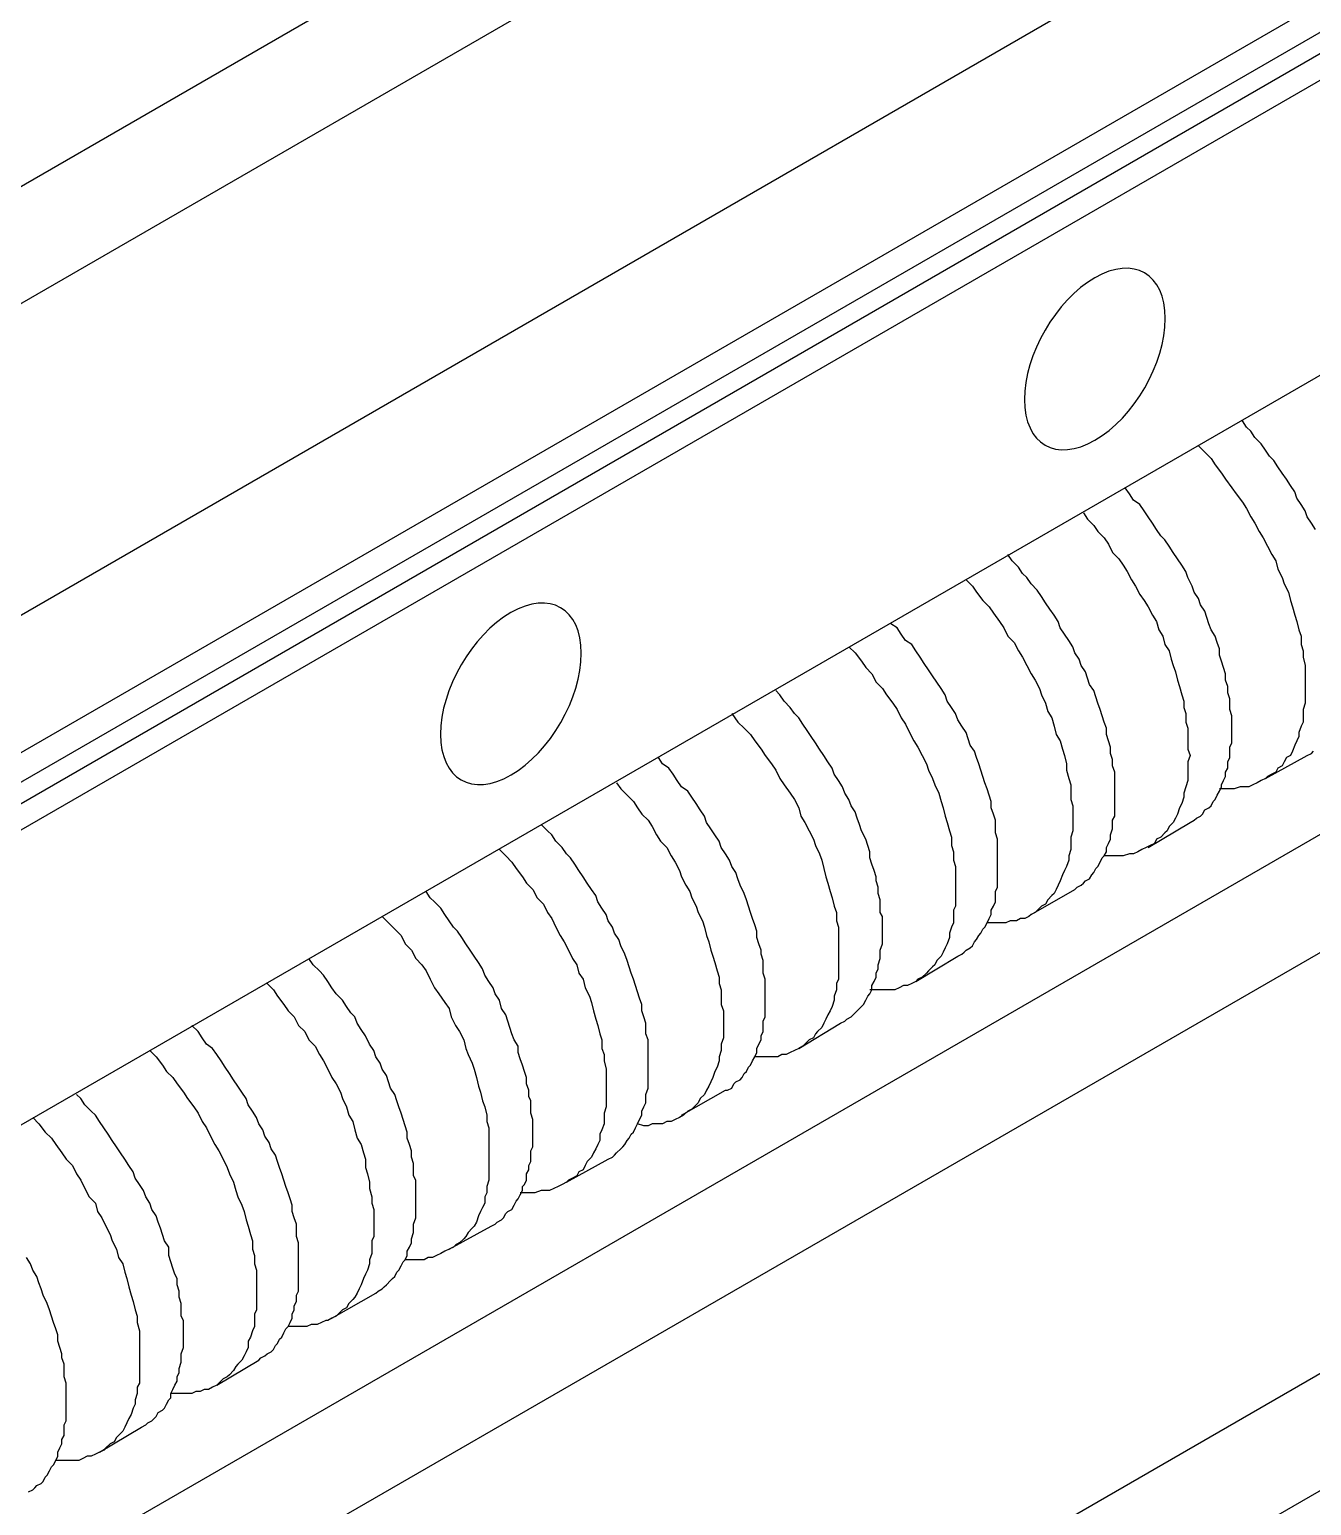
# Model space of a CAD drawing. Extents: x 23 to 317, y -101 to 289.
# Drawn here: x 139.47 to 148.67, y 119.54 to 130.13 of the extents above; entities that cross this region are included whole.
import ezdxf

# ---------------------------------------------------------------- set-up
doc = ezdxf.new("R2010")
doc.units = 0
doc.layers.get('0').update_dxf_attribs({"linetype": 'CONTINUOUS'})

msp = doc.modelspace()

# ---------------------------------------------------------------- linework, layer by layer
at = {"color": 7}
for points in [[(107.420693, 110.525331), (157.13057, 139.237588)], [(108.141126, 110.105078), (157.13057, 138.397083)], [(156.740336, 135.935603), (110.752696, 109.369636), (111.353057, 109.024429)], [(157.055525, 135.125116), (111.473129, 108.814303)], [(157.13057, 134.960017), (111.773309, 108.769276)], [(157.13057, 134.809927), (111.923399, 108.69423), (111.998444, 108.559149)], [(157.13057, 134.61481), (111.998444, 108.559149), (111.998444, 106.442877)], [(157.13057, 132.498538), (111.998444, 106.442877)], [(120.673659, 108.153906), (157.115561, 129.196553)], [(120.673659, 107.313401), (157.13057, 128.356048)], [(148.6955, 126.539956), (148.665482, 126.584983), (148.635464, 126.63001), (148.620455, 126.675037), (148.590437, 126.720065), (148.560419, 126.765092), (148.54541, 126.810119), (148.515392, 126.855146), (148.485374, 126.900173), (148.455356, 126.9452), (148.425338, 126.990227), (148.39532, 127.035254), (148.365302, 127.065272), (148.335284, 127.110299), (148.305266, 127.155326), (148.260239, 127.200353), (148.230221, 127.24538), (148.200203, 127.275398), (148.170185, 127.320425)], [(147.854995, 127.140317), (147.900022, 127.09529), (147.945049, 127.050263), (147.975067, 127.005236), (148.020095, 126.9452), (148.050113, 126.900173), (148.09514, 126.840137), (148.125158, 126.79511), (148.170185, 126.735074), (148.200203, 126.690047), (148.230221, 126.63001), (148.260239, 126.584983), (148.290257, 126.524947), (148.320275, 126.47992), (148.350293, 126.419884), (148.380311, 126.359848), (148.410329, 126.314821), (148.425338, 126.254785), (148.455356, 126.194749), (148.470365, 126.149722), (148.500383, 126.089686), (148.515392, 126.02965), (148.530401, 125.984623), (148.54541, 125.924586), (148.560419, 125.879559), (148.575428, 125.819523), (148.590437, 125.774496), (148.590437, 125.71446), (148.605446, 125.669433), (148.605446, 125.624406), (148.620455, 125.56437), (148.620455, 125.519343), (148.620455, 125.474316), (148.620455, 125.429289), (148.620455, 125.384262), (148.620455, 125.339235), (148.620455, 125.294208), (148.605446, 125.249181), (148.605446, 125.204153), (148.605446, 125.159126), (148.590437, 125.129108), (148.575428, 125.084081), (148.575428, 125.054063), (148.560419, 125.024045), (148.54541, 124.994027), (148.530401, 124.949), (148.515392, 124.918982), (148.485374, 124.903973), (148.470365, 124.873955), (148.455356, 124.843937), (148.425338, 124.828928), (148.410329, 124.79891), (148.380311, 124.783901), (148.350293, 124.768892), (148.335284, 124.753883), (148.305266, 124.738874), (148.275248, 124.723865), (148.24523, 124.708856), (148.215212, 124.693847), (148.185194, 124.693847), (148.155176, 124.693847), (148.110149, 124.678838), (148.080131, 124.678838), (148.050113, 124.678838), (148.005086, 124.678838)], [(147.794959, 124.438693), (147.824977, 124.453702), (147.839986, 124.468711), (147.870004, 124.48372), (147.885013, 124.498729), (147.900022, 124.528748), (147.93004, 124.543757), (147.945049, 124.558766), (147.960058, 124.588784), (147.975067, 124.603793), (147.990076, 124.633811), (148.005086, 124.663829), (148.020095, 124.693847), (148.020095, 124.708856), (148.035104, 124.738874), (148.050113, 124.768892), (148.050113, 124.79891), (148.065122, 124.828928), (148.065122, 124.873955), (148.080131, 124.903973), (148.080131, 124.933991), (148.080131, 124.979018), (148.09514, 125.009036), (148.09514, 125.054063), (148.09514, 125.084081), (148.09514, 125.129108), (148.09514, 125.159126), (148.09514, 125.204153), (148.080131, 125.249181), (148.080131, 125.294208), (148.080131, 125.324226), (148.065122, 125.369253), (148.065122, 125.41428), (148.050113, 125.459307), (148.050113, 125.504334), (148.035104, 125.549361), (148.020095, 125.594388), (148.005086, 125.639415), (148.005086, 125.684442), (147.990076, 125.729469), (147.975067, 125.774496), (147.945049, 125.819523), (147.93004, 125.86455), (147.915031, 125.909577), (147.900022, 125.954604), (147.870004, 125.999632), (147.854995, 126.044659), (147.824977, 126.089686), (147.809968, 126.134713), (147.77995, 126.194749), (147.764941, 126.239776), (147.734923, 126.284803), (147.704905, 126.32983), (147.674887, 126.374857), (147.644869, 126.419884), (147.614851, 126.464911), (147.584833, 126.494929), (147.554815, 126.539956), (147.524797, 126.584983), (147.494779, 126.63001), (147.464761, 126.675037), (147.434743, 126.720065), (147.389716, 126.750083), (147.359698, 126.79511), (147.32968, 126.840137)], [(147.029499, 126.660028), (147.059517, 126.615001), (147.104544, 126.569974), (147.134562, 126.524947), (147.179589, 126.47992), (147.209607, 126.434893), (147.239625, 126.374857), (147.284652, 126.32983), (147.314671, 126.284803), (147.344689, 126.239776), (147.374707, 126.17974), (147.404725, 126.134713), (147.434743, 126.074677), (147.464761, 126.02965), (147.494779, 125.984623), (147.524797, 125.924586), (147.554815, 125.879559), (147.569824, 125.819523), (147.599842, 125.774496), (147.614851, 125.71446), (147.644869, 125.669433), (147.659878, 125.609397), (147.674887, 125.56437), (147.689896, 125.519343), (147.704905, 125.459307), (147.719914, 125.41428), (147.734923, 125.354244), (147.749932, 125.309217), (147.749932, 125.26419), (147.764941, 125.219162), (147.764941, 125.159126), (147.77995, 125.114099), (147.77995, 125.069072)], [(146.969463, 123.958405), (146.984472, 123.973414), (147.01449, 123.988423), (147.029499, 124.003432), (147.044508, 124.018441), (147.074526, 124.03345), (147.089535, 124.063468), (147.104544, 124.078477), (147.119553, 124.108495), (147.134562, 124.123504), (147.149571, 124.153522), (147.16458, 124.18354), (147.179589, 124.198549), (147.194598, 124.228567), (147.194598, 124.258585), (147.209607, 124.288603), (147.224616, 124.318621), (147.224616, 124.348639), (147.239625, 124.393666), (147.239625, 124.423684), (147.239625, 124.453702), (147.254634, 124.48372), (147.254634, 124.528748), (147.254634, 124.558766), (147.254634, 124.603793), (147.254634, 124.64882), (147.254634, 124.678838), (147.254634, 124.723865), (147.254634, 124.768892), (147.254634, 124.79891), (147.239625, 124.843937), (147.239625, 124.888964), (147.224616, 124.933991), (147.224616, 124.979018), (147.209607, 125.024045), (147.194598, 125.069072), (147.194598, 125.114099), (147.179589, 125.159126), (147.16458, 125.204153), (147.149571, 125.249181), (147.134562, 125.294208), (147.119553, 125.339235), (147.104544, 125.384262), (147.074526, 125.429289), (147.059517, 125.474316), (147.044508, 125.519343), (147.01449, 125.56437), (146.999481, 125.609397), (146.969463, 125.654424), (146.954454, 125.699451), (146.924436, 125.744478), (146.894418, 125.789505), (146.8644, 125.834532), (146.849391, 125.879559), (146.819373, 125.924586), (146.789355, 125.969614), (146.759337, 126.014641), (146.729319, 126.059668), (146.699301, 126.104695), (146.654274, 126.149722), (146.624256, 126.194749), (146.594238, 126.224767), (146.564219, 126.269794), (146.519192, 126.314821), (146.489174, 126.359848)], [(146.188994, 126.17974), (146.234021, 126.134713), (146.264039, 126.089686), (146.309066, 126.02965), (146.354093, 125.984623), (146.384111, 125.939595), (146.429138, 125.879559), (146.459156, 125.834532), (146.489174, 125.774496), (146.534201, 125.729469), (146.564219, 125.669433), (146.594238, 125.624406), (146.624256, 125.56437), (146.654274, 125.504334), (146.684292, 125.459307), (146.71431, 125.399271), (146.729319, 125.354244), (146.759337, 125.294208), (146.774346, 125.234171), (146.804364, 125.189144), (146.819373, 125.129108), (146.834382, 125.069072), (146.8644, 125.024045), (146.879409, 124.964009), (146.894418, 124.918982), (146.909427, 124.858946), (146.909427, 124.813919), (146.924436, 124.753883), (146.939445, 124.708856), (146.939445, 124.64882), (146.939445, 124.603793), (146.954454, 124.558766), (146.954454, 124.513738), (146.954454, 124.468711), (146.954454, 124.408675), (146.954454, 124.378657), (146.939445, 124.33363), (146.939445, 124.288603), (146.939445, 124.243576), (146.924436, 124.198549), (146.924436, 124.168531), (146.909427, 124.123504), (146.894418, 124.093486), (146.879409, 124.063468), (146.8644, 124.018441), (146.849391, 123.988423), (146.834382, 123.958405), (146.819373, 123.928387), (146.804364, 123.913378), (146.774346, 123.88336), (146.759337, 123.853342), (146.729319, 123.838333), (146.71431, 123.823324), (146.684292, 123.793305), (146.654274, 123.778296), (146.639265, 123.763287), (146.609247, 123.748278), (146.579229, 123.748278), (146.54921, 123.733269), (146.504183, 123.733269), (146.474165, 123.71826), (146.444147, 123.71826), (146.414129, 123.71826), (146.369102, 123.71826), (146.339084, 123.71826)], [(146.128958, 123.478116), (146.158976, 123.493125), (146.173985, 123.508134), (146.188994, 123.523143), (146.219012, 123.538152), (146.234021, 123.553161), (146.24903, 123.583179), (146.264039, 123.598188), (146.279048, 123.628206), (146.294057, 123.643215), (146.309066, 123.673233), (146.324075, 123.688242), (146.339084, 123.71826), (146.354093, 123.748278), (146.369102, 123.778296), (146.369102, 123.808315), (146.384111, 123.838333), (146.39912, 123.868351), (146.39912, 123.898369), (146.39912, 123.943396), (146.414129, 123.973414), (146.414129, 124.003432), (146.414129, 124.048459), (146.414129, 124.078477), (146.414129, 124.123504), (146.414129, 124.153522), (146.414129, 124.198549), (146.414129, 124.243576), (146.414129, 124.273594), (146.414129, 124.318621), (146.39912, 124.363648), (146.39912, 124.408675), (146.39912, 124.453702), (146.384111, 124.498729), (146.369102, 124.543757), (146.369102, 124.588784), (146.354093, 124.633811), (146.339084, 124.678838), (146.324075, 124.723865), (146.309066, 124.768892), (146.294057, 124.813919), (146.279048, 124.858946), (146.264039, 124.903973), (146.24903, 124.949), (146.219012, 124.994027), (146.204003, 125.039054), (146.188994, 125.084081), (146.158976, 125.129108), (146.128958, 125.174135), (146.113949, 125.219162), (146.083931, 125.26419), (146.053913, 125.309217), (146.038904, 125.354244), (146.008886, 125.399271), (145.978868, 125.444298), (145.94885, 125.489325), (145.918832, 125.534352), (145.888814, 125.579379), (145.858796, 125.624406), (145.828777, 125.669433), (145.798759, 125.71446), (145.753732, 125.744478), (145.723714, 125.789505), (145.693696, 125.834532), (145.648669, 125.86455)], [(145.348489, 125.699451), (145.393516, 125.654424), (145.438543, 125.594388), (145.468561, 125.549361), (145.513588, 125.504334), (145.543606, 125.444298), (145.588633, 125.399271), (145.618651, 125.354244), (145.663678, 125.294208), (145.693696, 125.249181), (145.723714, 125.189144), (145.753732, 125.144117), (145.78375, 125.084081), (145.813768, 125.024045), (145.843786, 124.979018), (145.873805, 124.918982), (145.903823, 124.858946), (145.918832, 124.813919), (145.94885, 124.753883), (145.963859, 124.708856), (145.993877, 124.64882), (146.008886, 124.588784), (146.023895, 124.543757), (146.038904, 124.48372), (146.053913, 124.438693), (146.068922, 124.378657), (146.083931, 124.33363), (146.083931, 124.273594), (146.09894, 124.228567), (146.09894, 124.168531), (146.113949, 124.123504), (146.113949, 124.078477), (146.113949, 124.03345), (146.113949, 123.973414), (146.113949, 123.928387), (146.113949, 123.88336), (146.113949, 123.838333), (146.09894, 123.808315), (146.09894, 123.763287), (146.09894, 123.71826), (146.083931, 123.688242), (146.068922, 123.643215), (146.068922, 123.613197), (146.053913, 123.56817), (146.038904, 123.538152), (146.023895, 123.508134), (146.008886, 123.478116), (145.978868, 123.448098), (145.963859, 123.41808), (145.94885, 123.403071), (145.918832, 123.373053), (145.903823, 123.358044), (145.873805, 123.328026), (145.843786, 123.313017), (145.828777, 123.298008), (145.798759, 123.282999), (145.768741, 123.26799), (145.738723, 123.26799), (145.708705, 123.252981), (145.678687, 123.237972), (145.648669, 123.237972), (145.603642, 123.237972), (145.573624, 123.237972), (145.543606, 123.237972), (145.498579, 123.237972)], [(145.288453, 122.997827), (145.318471, 123.012836), (145.33348, 123.027845), (145.363498, 123.042854), (145.378507, 123.057863), (145.393516, 123.072872), (145.408525, 123.087881), (145.438543, 123.1179), (145.453552, 123.132909), (145.468561, 123.162927), (145.48357, 123.192945), (145.498579, 123.207954), (145.513588, 123.237972), (145.513588, 123.26799), (145.528597, 123.298008), (145.543606, 123.328026), (145.543606, 123.358044), (145.558615, 123.388062), (145.558615, 123.41808), (145.573624, 123.463107), (145.573624, 123.493125), (145.573624, 123.523143), (145.588633, 123.56817), (145.588633, 123.598188), (145.588633, 123.643215), (145.588633, 123.673233), (145.588633, 123.71826), (145.588633, 123.763287), (145.573624, 123.793305), (145.573624, 123.838333), (145.573624, 123.88336), (145.558615, 123.928387), (145.558615, 123.973414), (145.543606, 124.018441), (145.543606, 124.048459), (145.528597, 124.093486), (145.513588, 124.138513), (145.498579, 124.18354), (145.498579, 124.228567), (145.48357, 124.273594), (145.468561, 124.318621), (145.438543, 124.378657), (145.423534, 124.423684), (145.408525, 124.468711), (145.393516, 124.513738), (145.363498, 124.558766), (145.348489, 124.603793), (145.318471, 124.64882), (145.303462, 124.693847), (145.273444, 124.738874), (145.243426, 124.783901), (145.228417, 124.828928), (145.198399, 124.873955), (145.168381, 124.918982), (145.138363, 124.964009), (145.108344, 125.009036), (145.078326, 125.054063), (145.048308, 125.09909), (145.01829, 125.144117), (144.988272, 125.189144), (144.958254, 125.219162), (144.928236, 125.26419), (144.883209, 125.309217), (144.853191, 125.354244), (144.823173, 125.384262)], [(121.138938, 104.551741), (157.13057, 125.339235)], [(144.507984, 125.219162), (144.553011, 125.159126), (144.598038, 125.114099), (144.643065, 125.069072), (144.673083, 125.024045), (144.71811, 124.964009), (144.748128, 124.918982), (144.793155, 124.858946), (144.823173, 124.813919), (144.853191, 124.753883), (144.883209, 124.708856), (144.928236, 124.64882), (144.958254, 124.603793), (144.988272, 124.543757), (145.003281, 124.48372), (145.033299, 124.438693), (145.063317, 124.378657), (145.093335, 124.318621), (145.108344, 124.273594), (145.138363, 124.213558), (145.153372, 124.168531), (145.168381, 124.108495), (145.18339, 124.048459), (145.198399, 124.003432), (145.213408, 123.943396), (145.228417, 123.898369), (145.243426, 123.838333), (145.258435, 123.793305), (145.258435, 123.733269), (145.273444, 123.688242), (145.273444, 123.643215), (145.273444, 123.583179), (145.273444, 123.538152), (145.273444, 123.493125), (145.273444, 123.448098), (145.273444, 123.403071), (145.273444, 123.358044), (145.273444, 123.313017), (145.258435, 123.282999), (145.258435, 123.237972), (145.243426, 123.192945), (145.243426, 123.162927), (145.228417, 123.1179), (145.213408, 123.087881), (145.198399, 123.057863), (145.18339, 123.027845), (145.168381, 122.997827), (145.153372, 122.967809), (145.123353, 122.937791), (145.108344, 122.922782), (145.093335, 122.892764), (145.063317, 122.877755), (145.033299, 122.847737), (145.01829, 122.832728), (144.988272, 122.817719), (144.958254, 122.80271), (144.928236, 122.787701), (144.898218, 122.772692), (144.8682, 122.772692), (144.838182, 122.757683), (144.808164, 122.757683), (144.778146, 122.757683), (144.733119, 122.757683), (144.703101, 122.757683), (144.673083, 122.757683)], [(147.77995, 125.069072), (147.77995, 125.024045), (147.77995, 124.964009), (147.794959, 124.918982), (147.77995, 124.873955), (147.77995, 124.828928), (147.77995, 124.783901), (147.77995, 124.738874), (147.764941, 124.693847), (147.749932, 124.64882), (147.749932, 124.618802), (147.734923, 124.573775), (147.719914, 124.543757), (147.704905, 124.498729), (147.689896, 124.468711), (147.674887, 124.438693), (147.644869, 124.408675), (147.62986, 124.378657), (147.614851, 124.363648), (147.584833, 124.33363), (147.554815, 124.318621), (147.539806, 124.288603), (147.509788, 124.273594), (147.47977, 124.258585), (147.449752, 124.243576), (147.419734, 124.228567), (147.389716, 124.213558), (147.359698, 124.213558), (147.314671, 124.198549), (147.284652, 124.198549), (147.254634, 124.198549), (147.209607, 124.198549), (147.179589, 124.198549)], [(148.635464, 124.918982), (148.665482, 124.933991), (148.680491, 124.949)], [(144.462957, 122.517539), (144.477966, 122.517539), (144.507984, 122.532548), (144.522993, 122.562566), (144.538002, 122.577575), (144.56802, 122.592584), (144.583029, 122.607593), (144.598038, 122.637611), (144.613047, 122.65262), (144.628056, 122.682638), (144.643065, 122.697647), (144.658074, 122.727665), (144.673083, 122.757683), (144.688092, 122.787701), (144.688092, 122.817719), (144.703101, 122.847737), (144.71811, 122.877755), (144.71811, 122.907773), (144.733119, 122.937791), (144.733119, 122.967809), (144.733119, 123.012836), (144.748128, 123.042854), (144.748128, 123.087881), (144.748128, 123.1179), (144.748128, 123.162927), (144.748128, 123.192945), (144.748128, 123.237972), (144.748128, 123.26799), (144.748128, 123.313017), (144.733119, 123.358044), (144.733119, 123.403071), (144.733119, 123.448098), (144.71811, 123.493125), (144.71811, 123.523143), (144.703101, 123.56817), (144.688092, 123.613197), (144.688092, 123.658224), (144.673083, 123.703251), (144.658074, 123.748278), (144.643065, 123.793305), (144.628056, 123.838333), (144.613047, 123.88336), (144.598038, 123.928387), (144.56802, 123.988423), (144.553011, 124.03345), (144.538002, 124.078477), (144.507984, 124.123504), (144.492975, 124.168531), (144.462957, 124.213558), (144.432939, 124.258585), (144.41793, 124.303612), (144.387911, 124.348639), (144.357893, 124.393666), (144.327875, 124.438693), (144.312866, 124.48372), (144.282848, 124.528748), (144.25283, 124.573775), (144.222812, 124.618802), (144.192794, 124.663829), (144.147767, 124.693847), (144.117749, 124.738874), (144.087731, 124.783901), (144.057713, 124.828928), (144.012686, 124.858946), (143.982668, 124.903973)], [(148.335284, 124.753883), (148.635464, 124.918982)], [(143.682487, 124.723865), (143.712506, 124.678838), (143.757533, 124.633811), (143.80256, 124.588784), (143.832578, 124.543757), (143.862596, 124.498729), (143.907623, 124.453702), (143.937641, 124.408675), (143.967659, 124.348639), (143.997677, 124.303612), (144.042704, 124.258585), (144.072722, 124.198549), (144.10274, 124.153522), (144.132758, 124.093486), (144.147767, 124.048459), (144.177785, 123.988423), (144.207803, 123.943396), (144.222812, 123.898369), (144.25283, 123.838333), (144.267839, 123.793305), (144.297857, 123.733269), (144.312866, 123.688242), (144.327875, 123.628206), (144.342884, 123.583179), (144.357893, 123.523143), (144.372902, 123.478116), (144.387911, 123.433089), (144.40292, 123.373053), (144.41793, 123.328026), (144.41793, 123.282999), (144.432939, 123.237972), (144.432939, 123.192945), (144.432939, 123.132909)], [(121.138938, 103.711236), (157.13057, 124.498729)], [(143.622451, 122.022241), (143.652469, 122.03725), (143.667478, 122.052259), (143.682487, 122.067268), (143.712506, 122.097286), (143.727515, 122.112295), (143.742524, 122.127304), (143.757533, 122.157322), (143.772542, 122.172331), (143.787551, 122.202349), (143.80256, 122.217358), (143.817569, 122.247376), (143.832578, 122.277394), (143.847587, 122.307412), (143.862596, 122.33743), (143.862596, 122.367448), (143.877605, 122.397467), (143.892614, 122.427485), (143.892614, 122.457503), (143.892614, 122.487521), (143.907623, 122.532548), (143.907623, 122.562566), (143.907623, 122.592584), (143.907623, 122.637611), (143.907623, 122.667629), (143.907623, 122.712656), (143.907623, 122.757683), (143.907623, 122.787701), (143.907623, 122.832728), (143.907623, 122.877755), (143.892614, 122.922782), (143.892614, 122.967809), (143.892614, 122.997827), (143.877605, 123.042854), (143.862596, 123.087881), (143.862596, 123.132909), (143.847587, 123.177936), (143.832578, 123.222963), (143.817569, 123.26799), (143.80256, 123.313017), (143.787551, 123.358044), (143.772542, 123.403071), (143.757533, 123.448098), (143.742524, 123.493125), (143.712506, 123.553161), (143.697497, 123.598188), (143.667478, 123.643215), (143.652469, 123.688242), (143.622451, 123.733269), (143.607442, 123.778296), (143.577424, 123.823324), (143.547406, 123.868351), (143.532397, 123.913378), (143.502379, 123.958405), (143.472361, 124.003432), (143.442343, 124.048459), (143.412325, 124.093486), (143.382307, 124.138513), (143.352289, 124.18354), (143.322271, 124.213558), (143.292253, 124.258585), (143.247226, 124.303612), (143.217208, 124.348639), (143.18719, 124.378657), (143.142163, 124.423684)], [(147.494779, 124.258585), (147.794959, 124.438693)], [(142.841982, 124.243576), (142.887009, 124.198549), (142.932036, 124.153522), (142.962054, 124.108495), (143.007082, 124.048459), (143.0371, 124.003432), (143.082127, 123.958405), (143.112145, 123.898369), (143.157172, 123.853342), (143.18719, 123.793305), (143.217208, 123.748278), (143.247226, 123.688242), (143.277244, 123.628206), (143.307262, 123.583179), (143.33728, 123.523143), (143.367298, 123.463107), (143.397316, 123.41808), (143.412325, 123.358044), (143.442343, 123.313017), (143.457352, 123.252981), (143.48737, 123.192945), (143.502379, 123.147918), (143.517388, 123.087881), (143.532397, 123.027845), (143.547406, 122.982818), (143.562415, 122.922782), (143.577424, 122.877755), (143.577424, 122.817719), (143.592433, 122.772692), (143.592433, 122.727665), (143.607442, 122.667629), (143.607442, 122.622602), (143.607442, 122.577575), (143.607442, 122.532548), (143.607442, 122.487521), (143.607442, 122.442494), (143.607442, 122.397467), (143.592433, 122.352439), (143.592433, 122.307412), (143.592433, 122.277394), (143.577424, 122.232367), (143.562415, 122.202349), (143.562415, 122.157322), (143.547406, 122.127304), (143.532397, 122.097286), (143.517388, 122.067268), (143.502379, 122.03725), (143.472361, 122.007232), (143.457352, 121.977214), (143.442343, 121.947196), (143.412325, 121.932187), (143.397316, 121.902169), (143.367298, 121.88716), (143.33728, 121.872151), (143.322271, 121.857142), (143.292253, 121.842133), (143.262235, 121.827124), (143.232217, 121.812115), (143.202199, 121.797106), (143.172181, 121.797106), (143.142163, 121.797106), (143.097136, 121.782097), (143.067118, 121.782097), (143.0371, 121.782097), (142.992073, 121.782097)], [(142.781946, 121.541952), (142.811964, 121.556961), (142.826973, 121.57197), (142.856991, 121.586979), (142.872, 121.601988), (142.887009, 121.632006), (142.902018, 121.647015), (142.932036, 121.662025), (142.947045, 121.692043), (142.962054, 121.722061), (142.977064, 121.73707), (142.992073, 121.767088), (143.007082, 121.797106), (143.007082, 121.827124), (143.022091, 121.842133), (143.0371, 121.872151), (143.0371, 121.917178), (143.052109, 121.947196), (143.052109, 121.977214), (143.067118, 122.007232), (143.067118, 122.03725), (143.067118, 122.082277), (143.082127, 122.112295), (143.082127, 122.157322), (143.082127, 122.18734), (143.082127, 122.232367), (143.082127, 122.277394), (143.082127, 122.307412), (143.067118, 122.352439), (143.067118, 122.397467), (143.067118, 122.442494), (143.052109, 122.472512), (143.052109, 122.517539), (143.0371, 122.562566), (143.0371, 122.607593), (143.022091, 122.65262), (143.007082, 122.697647), (142.992073, 122.742674), (142.977064, 122.787701), (142.977064, 122.832728), (142.947045, 122.877755), (142.932036, 122.922782), (142.917027, 122.967809), (142.902018, 123.012836), (142.887009, 123.057863), (142.856991, 123.102891), (142.841982, 123.162927), (142.811964, 123.207954), (142.796955, 123.252981), (142.766937, 123.298008), (142.736919, 123.343035), (142.72191, 123.388062), (142.691892, 123.433089), (142.661874, 123.478116), (142.631856, 123.523143), (142.601838, 123.56817), (142.57182, 123.613197), (142.541802, 123.658224), (142.511784, 123.688242), (142.481766, 123.733269), (142.451748, 123.778296), (142.42173, 123.823324), (142.376703, 123.868351), (142.346685, 123.898369), (142.316667, 123.943396)], [(146.654274, 123.778296), (146.969463, 123.958405)], [(142.001477, 123.763287), (142.046504, 123.71826), (142.091531, 123.673233), (142.136558, 123.628206), (142.166576, 123.56817), (142.211603, 123.523143), (142.241621, 123.463107), (142.286649, 123.41808), (142.316667, 123.373053), (142.346685, 123.313017), (142.376703, 123.252981), (142.406721, 123.207954), (142.451748, 123.147918), (142.481766, 123.102891), (142.496775, 123.042854), (142.526793, 122.982818), (142.556811, 122.937791), (142.586829, 122.877755), (142.601838, 122.817719), (142.616847, 122.772692), (142.646865, 122.712656), (142.661874, 122.667629), (142.676883, 122.607593), (142.691892, 122.547557), (142.706901, 122.50253), (142.72191, 122.442494), (142.736919, 122.397467), (142.751928, 122.33743), (142.751928, 122.292403), (142.766937, 122.247376), (142.766937, 122.18734), (142.766937, 122.142313), (142.766937, 122.097286), (142.766937, 122.052259), (142.766937, 122.007232), (142.766937, 121.962205), (142.766937, 121.917178), (142.766937, 121.872151), (142.751928, 121.827124), (142.751928, 121.782097), (142.736919, 121.752079), (142.736919, 121.707052), (142.72191, 121.677034), (142.706901, 121.647015), (142.691892, 121.616997), (142.676883, 121.57197), (142.661874, 121.541952), (142.646865, 121.526943), (142.616847, 121.496925), (142.601838, 121.466907), (142.586829, 121.451898), (142.556811, 121.42188), (142.526793, 121.406871), (142.511784, 121.391862), (142.481766, 121.376853), (142.451748, 121.361844), (142.42173, 121.346835), (142.391712, 121.331826), (142.361694, 121.316817), (142.331676, 121.316817), (142.301658, 121.301808), (142.27164, 121.301808), (142.226612, 121.301808), (142.196594, 121.301808), (142.166576, 121.301808)], [(145.828777, 123.298008), (146.128958, 123.478116)], [(141.95645, 121.061664), (141.971459, 121.076673), (142.001477, 121.091682), (142.016486, 121.106691), (142.031495, 121.1217), (142.061513, 121.151718), (142.076522, 121.166727), (142.091531, 121.181736), (142.10654, 121.211754), (142.121549, 121.226763), (142.136558, 121.256781), (142.151567, 121.286799), (142.166576, 121.301808), (142.181585, 121.331826), (142.181585, 121.361844), (142.196594, 121.391862), (142.211603, 121.42188), (142.211603, 121.451898), (142.226612, 121.496925), (142.226612, 121.526943), (142.226612, 121.556961), (142.241621, 121.601988), (142.241621, 121.632006), (142.241621, 121.662025), (142.241621, 121.707052), (142.241621, 121.752079), (142.241621, 121.782097), (142.241621, 121.827124), (142.241621, 121.872151), (142.226612, 121.902169), (142.226612, 121.947196), (142.226612, 121.992223), (142.211603, 122.03725), (142.211603, 122.082277), (142.196594, 122.127304), (142.181585, 122.172331), (142.181585, 122.217358), (142.166576, 122.262385), (142.151567, 122.307412), (142.136558, 122.352439), (142.121549, 122.397467), (142.10654, 122.442494), (142.091531, 122.487521), (142.061513, 122.532548), (142.046504, 122.577575), (142.031495, 122.622602), (142.001477, 122.667629), (141.986468, 122.712656), (141.95645, 122.757683), (141.941441, 122.80271), (141.911423, 122.847737), (141.881405, 122.907773), (141.851387, 122.9528), (141.821369, 122.997827), (141.80636, 123.042854), (141.776342, 123.072872), (141.746324, 123.1179), (141.716306, 123.162927), (141.671279, 123.207954), (141.641261, 123.252981), (141.611243, 123.298008), (141.581225, 123.343035), (141.551207, 123.373053), (141.506179, 123.41808), (141.476161, 123.463107)], [(141.175981, 123.282999), (141.221008, 123.237972), (141.251026, 123.192945), (141.296053, 123.132909), (141.326071, 123.087881), (141.371098, 123.042854), (141.401116, 122.982818), (141.446143, 122.937791), (141.476161, 122.877755), (141.521188, 122.832728), (141.551207, 122.772692), (141.581225, 122.727665), (141.611243, 122.667629), (141.641261, 122.607593), (141.671279, 122.562566), (141.701297, 122.50253), (141.716306, 122.457503), (141.746324, 122.397467), (141.761333, 122.33743), (141.791351, 122.292403), (141.80636, 122.232367), (141.821369, 122.172331), (141.851387, 122.127304), (141.866396, 122.067268), (141.881405, 122.022241), (141.881405, 121.962205), (141.896414, 121.917178), (141.911423, 121.857142), (141.911423, 121.812115), (141.926432, 121.752079), (141.926432, 121.707052), (141.941441, 121.662025), (141.941441, 121.616997), (141.941441, 121.57197), (141.941441, 121.511934), (141.941441, 121.466907), (141.926432, 121.436889), (141.926432, 121.391862), (141.926432, 121.346835), (141.911423, 121.301808), (141.911423, 121.27179), (141.896414, 121.226763), (141.881405, 121.196745), (141.866396, 121.166727), (141.851387, 121.1217), (141.836378, 121.091682), (141.821369, 121.061664), (141.80636, 121.031646), (141.791351, 121.016637), (141.761333, 120.986619), (141.746324, 120.956601), (141.716306, 120.941592), (141.701297, 120.926582), (141.671279, 120.896564), (141.641261, 120.881555), (141.611243, 120.866546), (141.596234, 120.866546), (141.566216, 120.851537), (141.536198, 120.836528), (141.49117, 120.836528), (141.461152, 120.821519), (141.431134, 120.821519), (141.401116, 120.821519), (141.356089, 120.821519), (141.326071, 120.821519)], [(144.432939, 123.132909), (144.447948, 123.087881), (144.447948, 123.042854), (144.447948, 122.982818), (144.447948, 122.937791), (144.447948, 122.892764), (144.432939, 122.847737), (144.432939, 122.80271), (144.41793, 122.757683), (144.41793, 122.727665), (144.40292, 122.682638), (144.387911, 122.65262), (144.372902, 122.607593), (144.357893, 122.577575), (144.342884, 122.547557), (144.327875, 122.517539), (144.312866, 122.487521), (144.282848, 122.457503), (144.267839, 122.427485), (144.237821, 122.397467), (144.222812, 122.382458), (144.192794, 122.367448), (144.162776, 122.33743), (144.132758, 122.322421), (144.10274, 122.307412), (144.072722, 122.292403), (144.042704, 122.292403), (144.012686, 122.277394), (143.982668, 122.277394), (143.937641, 122.277394), (143.907623, 122.262385), (143.877605, 122.262385), (143.832578, 122.277394)], [(141.115945, 120.581375), (141.130954, 120.596384), (141.160972, 120.611393), (141.175981, 120.626402), (141.205999, 120.641411), (141.221008, 120.65642), (141.236017, 120.686438), (141.251026, 120.701447), (141.266035, 120.731465), (141.281044, 120.746474), (141.296053, 120.776492), (141.311062, 120.80651), (141.326071, 120.821519), (141.34108, 120.851537), (141.356089, 120.881555), (141.356089, 120.911573), (141.371098, 120.941592), (141.371098, 120.97161), (141.386107, 121.001628), (141.386107, 121.046655), (141.401116, 121.076673), (141.401116, 121.106691), (141.401116, 121.151718), (141.401116, 121.181736), (141.401116, 121.226763), (141.401116, 121.256781), (141.401116, 121.301808), (141.401116, 121.346835), (141.401116, 121.391862), (141.401116, 121.42188), (141.386107, 121.466907), (141.386107, 121.511934), (141.386107, 121.556961), (141.371098, 121.601988), (141.356089, 121.647015), (141.356089, 121.692043), (141.34108, 121.73707), (141.326071, 121.782097), (141.311062, 121.827124), (141.296053, 121.872151), (141.281044, 121.917178), (141.266035, 121.962205), (141.251026, 122.007232), (141.236017, 122.052259), (141.205999, 122.097286), (141.19099, 122.142313), (141.160972, 122.18734), (141.145963, 122.232367), (141.115945, 122.277394), (141.100936, 122.322421), (141.070918, 122.367448), (141.0409, 122.412476), (141.025891, 122.457503), (140.995873, 122.50253), (140.965855, 122.547557), (140.935837, 122.592584), (140.905819, 122.637611), (140.875801, 122.682638), (140.845783, 122.727665), (140.815765, 122.772692), (140.785746, 122.817719), (140.740719, 122.847737), (140.710701, 122.892764), (140.680683, 122.937791), (140.635656, 122.982818)], [(144.988272, 122.817719), (145.288453, 122.997827)], [(140.335476, 122.80271), (140.380503, 122.757683), (140.42553, 122.697647), (140.455548, 122.65262), (140.500575, 122.607593), (140.530593, 122.562566), (140.57562, 122.50253), (140.605638, 122.457503), (140.650665, 122.397467), (140.680683, 122.352439), (140.710701, 122.292403), (140.740719, 122.247376), (140.770737, 122.18734), (140.800755, 122.127304), (140.830774, 122.082277), (140.860792, 122.022241), (140.89081, 121.962205), (140.905819, 121.917178), (140.935837, 121.857142), (140.950846, 121.797106), (140.965855, 121.752079), (140.995873, 121.692043), (141.010882, 121.647015), (141.025891, 121.586979), (141.0409, 121.541952), (141.055909, 121.481916), (141.070918, 121.436889), (141.070918, 121.376853), (141.085927, 121.331826), (141.085927, 121.27179), (141.100936, 121.226763), (141.100936, 121.181736), (141.100936, 121.136709), (141.100936, 121.076673), (141.100936, 121.031646), (141.100936, 120.986619), (141.100936, 120.941592), (141.085927, 120.911573), (141.085927, 120.866546), (141.085927, 120.821519), (141.070918, 120.791501), (141.055909, 120.746474), (141.0409, 120.716456), (141.0409, 120.671429), (141.025891, 120.641411), (141.010882, 120.611393), (140.995873, 120.581375), (140.965855, 120.551357), (140.950846, 120.536348), (140.935837, 120.50633), (140.905819, 120.476312), (140.89081, 120.461303), (140.860792, 120.446294), (140.830774, 120.416276), (140.815765, 120.401267), (140.785746, 120.386258), (140.755728, 120.371249), (140.72571, 120.371249), (140.695692, 120.35624), (140.665674, 120.35624), (140.635656, 120.341231), (140.590629, 120.341231), (140.560611, 120.341231), (140.530593, 120.341231), (140.485566, 120.341231)], [(144.147767, 122.33743), (144.462957, 122.517539)], [(140.27544, 120.101086), (140.305458, 120.116095), (140.320467, 120.131104), (140.350485, 120.146113), (140.365494, 120.161122), (140.380503, 120.176131), (140.395512, 120.206149), (140.42553, 120.221159), (140.440539, 120.236168), (140.455548, 120.266186), (140.470557, 120.296204), (140.485566, 120.311213), (140.485566, 120.341231), (140.500575, 120.371249), (140.515584, 120.401267), (140.530593, 120.431285), (140.530593, 120.461303), (140.545602, 120.491321), (140.545602, 120.521339), (140.560611, 120.566366), (140.560611, 120.596384), (140.560611, 120.626402), (140.57562, 120.671429), (140.57562, 120.701447), (140.57562, 120.746474), (140.57562, 120.776492), (140.57562, 120.821519), (140.57562, 120.866546), (140.560611, 120.896564), (140.560611, 120.941592), (140.560611, 120.986619), (140.545602, 121.031646), (140.545602, 121.076673), (140.530593, 121.1217), (140.530593, 121.166727), (140.515584, 121.196745), (140.500575, 121.241772), (140.485566, 121.286799), (140.470557, 121.331826), (140.470557, 121.391862), (140.440539, 121.436889), (140.42553, 121.481916), (140.410521, 121.526943), (140.395512, 121.57197), (140.380503, 121.616997), (140.350485, 121.662025), (140.335476, 121.707052), (140.305458, 121.752079), (140.290449, 121.797106), (140.260431, 121.842133), (140.230413, 121.88716), (140.215404, 121.932187), (140.185386, 121.977214), (140.155368, 122.022241), (140.12535, 122.067268), (140.095332, 122.112295), (140.065313, 122.157322), (140.035295, 122.202349), (140.005277, 122.247376), (139.975259, 122.292403), (139.945241, 122.33743), (139.915223, 122.367448), (139.870196, 122.412476), (139.840178, 122.457503), (139.81016, 122.487521)], [(139.494971, 122.322421), (139.539998, 122.277394), (139.585025, 122.217358), (139.630052, 122.172331), (139.66007, 122.127304), (139.705097, 122.067268), (139.735115, 122.022241), (139.780142, 121.977214), (139.81016, 121.917178), (139.840178, 121.872151), (139.870196, 121.812115), (139.900214, 121.752079), (139.945241, 121.707052), (139.96025, 121.647015), (139.990268, 121.601988), (140.020286, 121.541952), (140.050304, 121.481916), (140.065313, 121.436889), (140.095332, 121.376853), (140.110341, 121.316817), (140.140359, 121.27179), (140.155368, 121.211754), (140.170377, 121.166727), (140.185386, 121.106691), (140.200395, 121.046655), (140.215404, 121.001628), (140.230413, 120.941592), (140.245422, 120.896564), (140.245422, 120.851537), (140.260431, 120.791501), (140.260431, 120.746474), (140.260431, 120.701447), (140.260431, 120.641411), (140.260431, 120.596384), (140.260431, 120.551357), (140.260431, 120.50633), (140.260431, 120.461303), (140.260431, 120.416276), (140.245422, 120.386258), (140.245422, 120.341231), (140.230413, 120.296204), (140.230413, 120.266186), (140.215404, 120.236168), (140.200395, 120.19114), (140.185386, 120.161122), (140.170377, 120.131104), (140.155368, 120.101086), (140.140359, 120.071068), (140.110341, 120.04105), (140.095332, 120.026041), (140.080322, 119.996023), (140.050304, 119.981014), (140.020286, 119.950996), (140.005277, 119.935987), (139.975259, 119.920978), (139.945241, 119.905969), (139.915223, 119.89096), (139.885205, 119.89096), (139.855187, 119.875951), (139.825169, 119.860942), (139.795151, 119.860942), (139.765133, 119.860942), (139.720106, 119.860942), (139.690088, 119.860942), (139.66007, 119.860942)], [(143.322271, 121.857142), (143.622451, 122.022241)], [(142.481766, 121.376853), (142.781946, 121.541952)], [(139.464953, 119.635807), (139.494971, 119.650816), (139.50998, 119.665825), (139.524989, 119.680834), (139.555007, 119.695843), (139.570016, 119.710852), (139.585025, 119.74087), (139.600034, 119.755879), (139.615043, 119.785897), (139.630052, 119.815915), (139.645061, 119.830924), (139.66007, 119.860942), (139.675079, 119.89096), (139.675079, 119.920978), (139.690088, 119.950996), (139.705097, 119.981014), (139.705097, 120.011032), (139.720106, 120.04105), (139.720106, 120.071068), (139.720106, 120.116095), (139.735115, 120.146113), (139.735115, 120.19114), (139.735115, 120.221159), (139.735115, 120.266186), (139.735115, 120.296204), (139.735115, 120.341231), (139.735115, 120.386258), (139.735115, 120.416276), (139.720106, 120.461303), (139.720106, 120.50633), (139.720106, 120.551357), (139.705097, 120.596384), (139.705097, 120.626402), (139.690088, 120.671429), (139.675079, 120.716456), (139.675079, 120.761483), (139.66007, 120.80651), (139.645061, 120.851537), (139.630052, 120.896564), (139.615043, 120.941592), (139.600034, 120.986619), (139.570016, 121.046655), (139.555007, 121.091682), (139.539998, 121.136709), (139.524989, 121.181736), (139.494971, 121.226763), (139.479962, 121.27179), (139.449944, 121.316817)], [(141.641261, 120.881555), (141.95645, 121.061664)], [(140.815765, 120.401267), (141.115945, 120.581375)], [(139.975259, 119.920978), (140.27544, 120.101086)]]:
    msp.add_lwpolyline(points, dxfattribs=at)
for points in [[(147.616852, 128.053857), (147.616456, 128.375565), (147.390127, 128.506226), (147.111332, 128.345696)], [(147.111332, 128.345696), (146.832537, 128.185166), (146.60685, 127.794235), (146.607246, 127.472526)], [(147.112765, 127.180687), (147.39156, 127.341217), (147.617247, 127.732148), (147.616852, 128.053857)], [(146.607246, 127.472526), (146.607642, 127.150818), (146.83397, 127.020157), (147.112765, 127.180687)], [(143.429335, 125.652413), (143.428939, 125.974122), (143.20261, 126.104783), (142.923815, 125.944253)], [(142.923815, 125.944253), (142.64502, 125.783723), (142.419333, 125.392791), (142.419729, 125.071083)], [(142.925249, 124.779243), (143.204043, 124.939773), (143.429731, 125.330705), (143.429335, 125.652413)], [(142.419729, 125.071083), (142.420125, 124.749374), (142.646454, 124.618713), (142.925249, 124.779243)]]:
    msp.add_open_spline(points, degree=3, dxfattribs=at)

doc.saveas('drawing.dxf')
